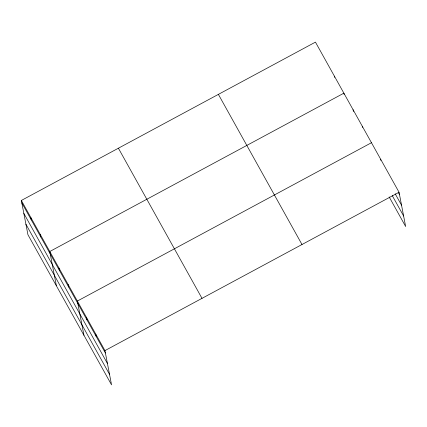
<?xml version="1.0" encoding="UTF-8"?>
<svg xmlns="http://www.w3.org/2000/svg" width="427" height="427" viewBox="0 0 427 427"><rect width="100%" height="100%" fill="white"/><g stroke="black" fill="none" stroke-linecap="round" stroke-linejoin="round"><path stroke-width="0.64" d="M21.35 200.466L104.951 350.604L111.554 384.876L27.947 234.738L21.35 200.466L315.446 42.124L399.053 192.262L405.65 226.534L389.162 196.922M371.463 142.719L77.362 301.056L83.964 335.328M104.951 350.604L399.053 192.262M398.252 192.412L399.517 194.691M395.199 193.81L401.54 205.2M392.21 195.523L403.627 216.025M218.394 94.378L301.996 244.516M118.402 148.212L202.003 298.35M21.82 202.894L105.421 353.033M23.843 213.404L107.444 363.537M25.924 224.228L109.525 374.367M380.66 159.234L380.889 160.445M362.267 126.205L362.502 127.417M353.07 109.686L353.423 111.511M344.109 94.388L343.874 93.171L49.772 251.514L56.375 285.786M334.4 76.155L334.635 77.372M95.755 334.085L96.224 336.513M86.558 317.571L87.028 319.999M68.165 284.542L68.635 286.971M58.969 268.028L59.438 270.456M40.298 234.498L40.768 236.926M30.824 217.482L31.294 219.91"/></g></svg>
